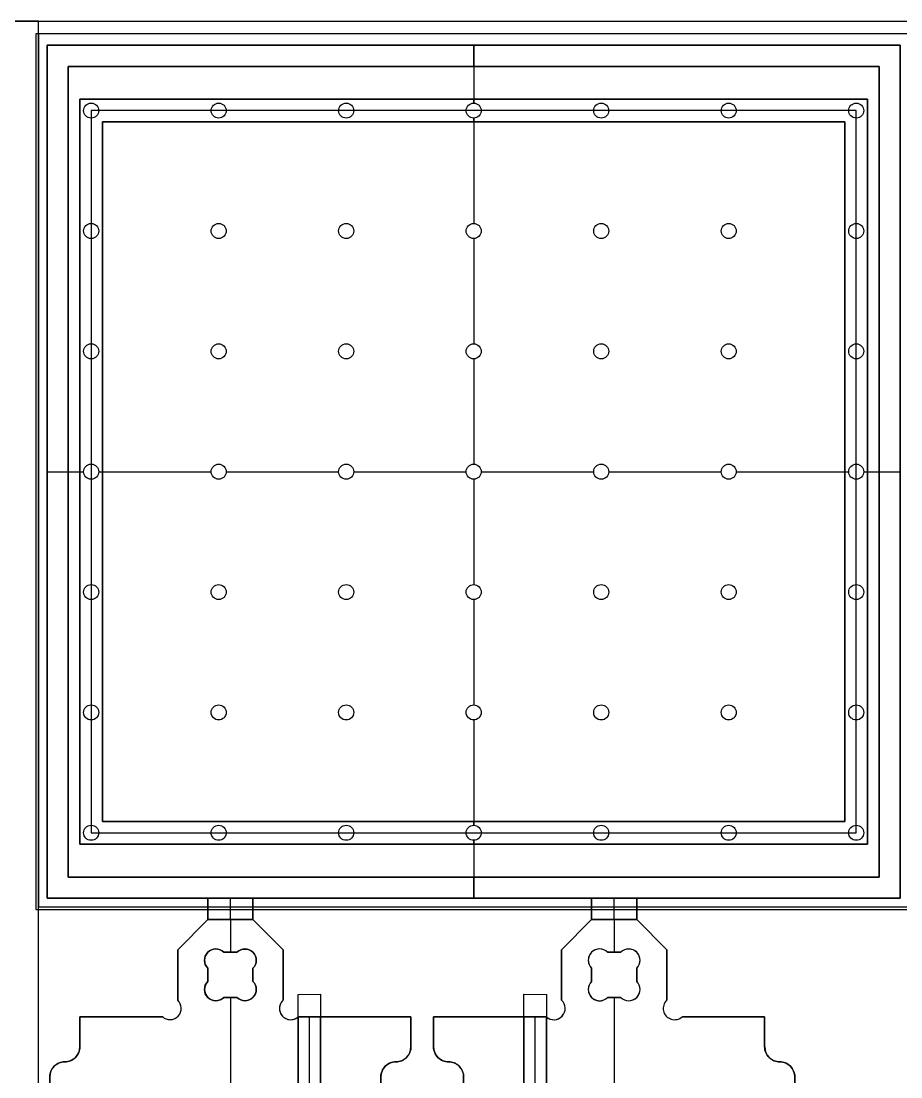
# Model space of a CAD drawing. Extents: x 0 to 96, y 0 to 48.
# Drawn here: x 71.71 to 86.32, y 30.46 to 48 of the extents above; entities that cross this region are included whole.
import ezdxf

# ---------------------------------------------------------------- set-up
doc = ezdxf.new("R2010")
doc.units = 0
doc.header["$MEASUREMENT"] = 0
for name, color, linetype in [('PECK_DRILLING', 100, 'CONTINUOUS'), ('POCKETS_10_MM', 5, 'CONTINUOUS'), ('PROFILE_-_INSIDE', 30, 'CONTINUOUS'), ('PROFILE_-_ON', 216, 'CONTINUOUS'), ('PROFILE_-_OUTSIDE', 18, 'CONTINUOUS'), ('STOCK_PERIMETER', 1, 'CONTINUOUS'), ('TABS', 51, 'CONTINUOUS')]:
    doc.layers.add(name, color=color, linetype=linetype)

msp = doc.modelspace()

# ---------------------------------------------------------------- linework, layer by layer
at = {"layer": 'PECK_DRILLING'}
for centre in [(72.875, 46.513), (74.993, 46.513), (77.111, 46.513), (79.229, 46.513), (81.347, 46.513), (83.465, 46.513), (85.583, 46.513), (72.875, 44.513), (74.993, 44.513), (77.111, 44.513), (79.229, 44.513), (81.347, 44.513), (83.465, 44.513), (85.583, 44.513), (72.875, 42.513), (74.993, 42.513), (77.111, 42.513), (79.229, 42.513), (81.347, 42.513), (83.465, 42.513), (85.583, 42.513), (72.875, 40.513), (74.993, 40.513), (77.111, 40.513), (79.229, 40.513), (81.347, 40.513), (83.465, 40.513), (85.583, 40.513), (72.875, 38.513), (74.993, 38.513), (77.111, 38.513), (79.229, 38.513), (81.347, 38.513), (83.465, 38.513), (85.583, 38.513), (72.875, 36.513), (74.993, 36.513), (77.111, 36.513), (79.229, 36.513), (81.347, 36.513), (83.465, 36.513), (85.583, 36.513), (72.875, 34.513), (74.993, 34.513), (77.111, 34.513), (79.229, 34.513), (81.347, 34.513), (83.465, 34.513), (85.583, 34.513)]:
    msp.add_circle(centre, 0.125, dxfattribs=at)
at = {"layer": 'POCKETS_10_MM'}
for points in [[(71.957, 33.241), (86.502, 33.241), (86.502, 47.786), (71.957, 47.786)], [(72, 33.284), (86.502, 33.284), (86.502, 47.786), (72, 47.786)], [(72.494, 33.778), (85.964, 33.778), (85.964, 47.248), (72.494, 47.248)], [(76.687, 16.834), (76.313, 16.836), (76.313, 31.828), (76.687, 31.832)], [(80.437, 16.836), (80.062, 16.832), (80.062, 31.832), (80.437, 31.828)]]:
    msp.add_lwpolyline(points, close=True, dxfattribs=at)
at = {"layer": 'PROFILE_-_INSIDE'}
for points in [[(74.812, 32.262, -1), (75.078, 32.527), (75.297, 32.527, -1), (75.562, 32.262), (75.562, 32.042, -1), (75.297, 31.777), (75.078, 31.777, -1), (74.812, 32.042)], [(81.937, 32.262, 1), (81.672, 32.527), (81.453, 32.527, 1), (81.187, 32.262), (81.187, 32.042, 1), (81.453, 31.777), (81.672, 31.777, 1), (81.937, 32.042)]]:
    msp.add_lwpolyline(points, format="xyb", close=True, dxfattribs=at)
at = {"layer": 'PROFILE_-_ON'}
msp.add_lwpolyline([(85.583, 34.513), (85.583, 46.513), (72.875, 46.513), (72.875, 34.513)], close=True, dxfattribs=at)
at = {"layer": 'PROFILE_-_OUTSIDE'}
for p, q in [((72.144, 33.428), (72.144, 47.598)), ((72.144, 47.598), (86.314, 47.598)), ((72.144, 47.598, 0.34), (72.144, 33.428, 0.34)), ((86.314, 47.598, 0.34), (72.144, 47.598, 0.34)), ((72.144, 47.598, 0.34), (72.144, 47.598)), ((79.229, 47.598), (79.229, 46.638)), ((79.229, 47.598), (79.229, 47.598, 0.34)), ((79.229, 47.248, 0.34), (79.229, 47.598, 0.34)), ((86.314, 47.598), (86.314, 33.428)), ((86.314, 33.428, 0.34), (86.314, 47.598, 0.34)), ((86.314, 47.598, 0.34), (86.314, 47.598)), ((72.494, 33.778, 0.34), (72.494, 47.248, 0.34)), ((72.494, 47.248, 0.34), (72.494, 47.248, 0.74)), ((72.494, 47.248, 0.34), (85.964, 47.248, 0.34)), ((72.494, 33.778, 0.74), (72.494, 47.248, 0.74)), ((72.494, 47.248, 0.74), (85.964, 47.248, 0.74)), ((72.494, 47.248, 0.54), (72.494, 33.778, 0.54)), ((85.964, 47.248, 0.54), (72.494, 47.248, 0.54)), ((79.229, 47.248, 0.74), (79.229, 47.248, 0.34)), ((79.229, 47.248, 0.74), (79.229, 46.701, 0.74)), ((85.964, 47.248, 0.34), (85.964, 47.248, 0.74)), ((85.964, 47.248, 0.34), (85.964, 33.778, 0.34)), ((85.964, 47.248, 0.74), (85.964, 33.778, 0.74)), ((85.964, 33.778, 0.54), (85.964, 47.248, 0.54)), ((85.77, 46.701, 0.34), (72.688, 46.701, 0.34)), ((72.688, 46.701, 0.34), (72.688, 46.701, 0.74)), ((72.688, 46.701, 0.34), (72.688, 34.326, 0.34)), ((85.77, 46.701, 0.74), (72.688, 46.701, 0.74)), ((72.688, 46.701, 0.74), (72.688, 34.326, 0.74)), ((72.688, 46.701, 0.54), (85.77, 46.701, 0.54)), ((72.688, 34.326, 0.54), (72.688, 46.701, 0.54)), ((79.229, 46.701, 0.74), (79.229, 46.701, 0.34)), ((79.229, 46.638, 0.34), (79.229, 46.701, 0.34)), ((85.77, 34.326, 0.34), (85.77, 46.701, 0.34)), ((85.77, 46.701, 0.34), (85.77, 46.701, 0.74)), ((85.77, 34.326, 0.74), (85.77, 46.701, 0.74)), ((85.77, 46.701, 0.54), (85.77, 34.326, 0.54)), ((72.75, 46.513), (72.75, 46.513, 0.34)), ((72.875, 46.638), (72.875, 46.638, 0.34)), ((73, 46.513), (73, 46.513, 0.34)), ((74.868, 46.513), (74.868, 46.513, 0.34)), ((74.993, 46.638), (74.993, 46.638, 0.34)), ((75.118, 46.513), (75.118, 46.513, 0.34)), ((76.986, 46.513), (76.986, 46.513, 0.34)), ((77.111, 46.638), (77.111, 46.638, 0.34)), ((77.236, 46.513), (77.236, 46.513, 0.34)), ((79.104, 46.513), (79.104, 46.513, 0.34)), ((79.229, 46.638), (79.229, 46.638, 0.34)), ((79.354, 46.513), (79.354, 46.513, 0.34)), ((81.222, 46.513), (81.222, 46.513, 0.34)), ((81.347, 46.638), (81.347, 46.638, 0.34)), ((81.472, 46.513), (81.472, 46.513, 0.34)), ((83.34, 46.513), (83.34, 46.513, 0.34)), ((83.465, 46.638), (83.465, 46.638, 0.34)), ((83.59, 46.513), (83.59, 46.513, 0.34)), ((85.458, 46.513), (85.458, 46.513, 0.34)), ((85.583, 46.638), (85.583, 46.638, 0.34)), ((85.708, 46.513), (85.708, 46.513, 0.34)), ((72.875, 46.388), (72.875, 46.388, 0.34)), ((73.063, 34.701, 0.34), (73.063, 46.326, 0.34)), ((73.063, 46.326, 0.34), (73.063, 46.326, 0.74)), ((73.063, 46.326, 0.34), (85.395, 46.326, 0.34)), ((73.063, 34.701, 0.74), (73.063, 46.326, 0.74)), ((73.063, 46.326, 0.74), (85.395, 46.326, 0.74)), ((73.063, 46.326, 0.54), (73.063, 34.701, 0.54)), ((85.395, 46.326, 0.54), (73.063, 46.326, 0.54)), ((74.993, 46.388), (74.993, 46.388, 0.34)), ((77.111, 46.388), (77.111, 46.388, 0.34)), ((79.229, 46.388), (79.229, 44.638)), ((79.229, 46.326, 0.34), (79.229, 46.388, 0.34)), ((79.229, 46.388), (79.229, 46.388, 0.34)), ((79.229, 46.326, 0.74), (79.229, 46.326, 0.34)), ((79.229, 46.326, 0.74), (79.229, 44.638, 0.74)), ((81.347, 46.388), (81.347, 46.388, 0.34)), ((83.465, 46.388), (83.465, 46.388, 0.34)), ((85.395, 46.326, 0.34), (85.395, 46.326, 0.74)), ((85.395, 46.326, 0.34), (85.395, 34.701, 0.34)), ((85.395, 46.326, 0.74), (85.395, 34.701, 0.74)), ((85.395, 34.701, 0.54), (85.395, 46.326, 0.54)), ((85.583, 46.388), (85.583, 46.388, 0.34)), ((72.875, 44.638), (72.875, 44.638, 0.34)), ((74.993, 44.638), (74.993, 44.638, 0.74)), ((77.111, 44.638), (77.111, 44.638, 0.74)), ((79.229, 44.638), (79.229, 44.638, 0.74)), ((81.347, 44.638), (81.347, 44.638, 0.74)), ((83.465, 44.638), (83.465, 44.638, 0.74)), ((85.583, 44.638), (85.583, 44.638, 0.34)), ((72.75, 44.513), (72.75, 44.513, 0.34)), ((72.875, 44.388), (72.875, 44.388, 0.34)), ((73, 44.513), (73, 44.513, 0.34)), ((74.868, 44.513), (74.868, 44.513, 0.74)), ((74.993, 44.388), (74.993, 44.388, 0.74)), ((75.118, 44.513), (75.118, 44.513, 0.74)), ((76.986, 44.513), (76.986, 44.513, 0.74)), ((77.111, 44.388), (77.111, 44.388, 0.74)), ((77.236, 44.513), (77.236, 44.513, 0.74)), ((79.104, 44.513), (79.104, 44.513, 0.74)), ((79.229, 44.388), (79.229, 42.638)), ((79.229, 44.388, 0.74), (79.229, 42.638, 0.74)), ((79.229, 44.388), (79.229, 44.388, 0.74)), ((79.354, 44.513), (79.354, 44.513, 0.74)), ((81.222, 44.513), (81.222, 44.513, 0.74)), ((81.347, 44.388), (81.347, 44.388, 0.74)), ((81.472, 44.513), (81.472, 44.513, 0.74)), ((83.34, 44.513), (83.34, 44.513, 0.74)), ((83.465, 44.388), (83.465, 44.388, 0.74)), ((83.59, 44.513), (83.59, 44.513, 0.74)), ((85.458, 44.513), (85.458, 44.513, 0.34)), ((85.583, 44.388), (85.583, 44.388, 0.34)), ((85.708, 44.513), (85.708, 44.513, 0.34)), ((72.875, 42.638), (72.875, 42.638, 0.34)), ((74.993, 42.638), (74.993, 42.638, 0.74)), ((77.111, 42.638), (77.111, 42.638, 0.74)), ((79.229, 42.638), (79.229, 42.638, 0.74)), ((81.347, 42.638), (81.347, 42.638, 0.74)), ((83.465, 42.638), (83.465, 42.638, 0.74)), ((85.583, 42.638), (85.583, 42.638, 0.34)), ((72.75, 42.513), (72.75, 42.513, 0.34)), ((73, 42.513), (73, 42.513, 0.34)), ((74.868, 42.513), (74.868, 42.513, 0.74)), ((75.118, 42.513), (75.118, 42.513, 0.74)), ((76.986, 42.513), (76.986, 42.513, 0.74)), ((77.236, 42.513), (77.236, 42.513, 0.74)), ((79.104, 42.513), (79.104, 42.513, 0.74)), ((79.354, 42.513), (79.354, 42.513, 0.74)), ((81.222, 42.513), (81.222, 42.513, 0.74)), ((81.472, 42.513), (81.472, 42.513, 0.74)), ((83.34, 42.513), (83.34, 42.513, 0.74)), ((83.59, 42.513), (83.59, 42.513, 0.74)), ((85.458, 42.513), (85.458, 42.513, 0.34)), ((85.708, 42.513), (85.708, 42.513, 0.34)), ((72.875, 42.388), (72.875, 42.388, 0.34)), ((74.993, 42.388), (74.993, 42.388, 0.74)), ((77.111, 42.388), (77.111, 42.388, 0.74)), ((79.229, 42.388), (79.229, 40.638)), ((79.229, 42.388, 0.74), (79.229, 40.638, 0.74)), ((79.229, 42.388), (79.229, 42.388, 0.74)), ((81.347, 42.388), (81.347, 42.388, 0.74)), ((83.465, 42.388), (83.465, 42.388, 0.74)), ((85.583, 42.388), (85.583, 42.388, 0.34)), ((72.875, 40.638), (72.875, 40.638, 0.34)), ((74.993, 40.638), (74.993, 40.638, 0.74)), ((77.111, 40.638), (77.111, 40.638, 0.74)), ((79.229, 40.638), (79.229, 40.638, 0.74)), ((81.347, 40.638), (81.347, 40.638, 0.74)), ((83.465, 40.638), (83.465, 40.638, 0.74)), ((85.583, 40.638), (85.583, 40.638, 0.34)), ((72.144, 40.513), (72.75, 40.513)), ((72.144, 40.513), (72.144, 40.513, 0.34)), ((72.144, 40.513, 0.34), (72.494, 40.513, 0.34)), ((72.494, 40.513, 0.74), (72.494, 40.513, 0.34)), ((72.494, 40.513, 0.74), (72.688, 40.513, 0.74)), ((72.688, 40.513, 0.74), (72.688, 40.513, 0.34)), ((72.688, 40.513, 0.34), (72.75, 40.513, 0.34)), ((72.75, 40.513), (72.75, 40.513, 0.34)), ((72.875, 40.388), (72.875, 40.388, 0.34)), ((73, 40.513), (74.868, 40.513)), ((73, 40.513, 0.34), (73.063, 40.513, 0.34)), ((73, 40.513), (73, 40.513, 0.34)), ((73.063, 40.513, 0.74), (73.063, 40.513, 0.34)), ((73.063, 40.513, 0.74), (74.868, 40.513, 0.74)), ((74.868, 40.513), (74.868, 40.513, 0.74)), ((74.993, 40.388), (74.993, 40.388, 0.74)), ((75.118, 40.513), (76.986, 40.513)), ((75.118, 40.513, 0.74), (76.986, 40.513, 0.74)), ((75.118, 40.513), (75.118, 40.513, 0.74)), ((76.986, 40.513), (76.986, 40.513, 0.74)), ((77.111, 40.388), (77.111, 40.388, 0.74)), ((77.236, 40.513), (79.104, 40.513)), ((77.236, 40.513, 0.74), (79.104, 40.513, 0.74)), ((77.236, 40.513), (77.236, 40.513, 0.74)), ((79.104, 40.513), (79.104, 40.513, 0.74)), ((79.229, 40.388), (79.229, 38.638)), ((79.229, 40.388, 0.74), (79.229, 38.638, 0.74)), ((79.229, 40.388), (79.229, 40.388, 0.74)), ((79.354, 40.513), (81.222, 40.513)), ((79.354, 40.513, 0.74), (81.222, 40.513, 0.74)), ((79.354, 40.513), (79.354, 40.513, 0.74)), ((81.222, 40.513), (81.222, 40.513, 0.74)), ((81.347, 40.388), (81.347, 40.388, 0.74)), ((81.472, 40.513), (83.34, 40.513)), ((81.472, 40.513, 0.74), (83.34, 40.513, 0.74)), ((81.472, 40.513), (81.472, 40.513, 0.74)), ((83.34, 40.513), (83.34, 40.513, 0.74)), ((83.465, 40.388), (83.465, 40.388, 0.74)), ((83.59, 40.513), (85.458, 40.513)), ((83.59, 40.513, 0.74), (85.395, 40.513, 0.74)), ((83.59, 40.513), (83.59, 40.513, 0.74)), ((85.395, 40.513, 0.74), (85.395, 40.513, 0.34)), ((85.395, 40.513, 0.34), (85.458, 40.513, 0.34)), ((85.458, 40.513), (85.458, 40.513, 0.34)), ((85.583, 40.388), (85.583, 40.388, 0.34)), ((85.708, 40.513), (86.314, 40.513)), ((85.708, 40.513, 0.34), (85.77, 40.513, 0.34)), ((85.708, 40.513), (85.708, 40.513, 0.34)), ((85.77, 40.513, 0.74), (85.964, 40.513, 0.74)), ((85.77, 40.513, 0.74), (85.77, 40.513, 0.34)), ((85.964, 40.513, 0.74), (85.964, 40.513, 0.34)), ((85.964, 40.513, 0.34), (86.314, 40.513, 0.34)), ((86.314, 40.513), (86.314, 40.513, 0.34)), ((72.875, 38.638), (72.875, 38.638, 0.34)), ((74.993, 38.638), (74.993, 38.638, 0.74)), ((77.111, 38.638), (77.111, 38.638, 0.74)), ((79.229, 38.638), (79.229, 38.638, 0.74)), ((81.347, 38.638), (81.347, 38.638, 0.74)), ((83.465, 38.638), (83.465, 38.638, 0.74)), ((85.583, 38.638), (85.583, 38.638, 0.34)), ((72.75, 38.513), (72.75, 38.513, 0.34)), ((73, 38.513), (73, 38.513, 0.34)), ((74.868, 38.513), (74.868, 38.513, 0.74)), ((75.118, 38.513), (75.118, 38.513, 0.74)), ((76.986, 38.513), (76.986, 38.513, 0.74)), ((77.236, 38.513), (77.236, 38.513, 0.74)), ((79.104, 38.513), (79.104, 38.513, 0.74)), ((79.354, 38.513), (79.354, 38.513, 0.74)), ((81.222, 38.513), (81.222, 38.513, 0.74)), ((81.472, 38.513), (81.472, 38.513, 0.74)), ((83.34, 38.513), (83.34, 38.513, 0.74)), ((83.59, 38.513), (83.59, 38.513, 0.74)), ((85.458, 38.513), (85.458, 38.513, 0.34)), ((85.708, 38.513), (85.708, 38.513, 0.34)), ((72.875, 38.388), (72.875, 38.388, 0.34)), ((74.993, 38.388), (74.993, 38.388, 0.74)), ((77.111, 38.388), (77.111, 38.388, 0.74)), ((79.229, 38.388), (79.229, 36.638)), ((79.229, 38.388, 0.74), (79.229, 36.638, 0.74)), ((79.229, 38.388), (79.229, 38.388, 0.74)), ((81.347, 38.388), (81.347, 38.388, 0.74)), ((83.465, 38.388), (83.465, 38.388, 0.74)), ((85.583, 38.388), (85.583, 38.388, 0.34)), ((72.75, 36.513), (72.75, 36.513, 0.34)), ((72.875, 36.638), (72.875, 36.638, 0.34)), ((73, 36.513), (73, 36.513, 0.34)), ((74.868, 36.513), (74.868, 36.513, 0.74)), ((74.993, 36.638), (74.993, 36.638, 0.74)), ((75.118, 36.513), (75.118, 36.513, 0.74)), ((76.986, 36.513), (76.986, 36.513, 0.74)), ((77.111, 36.638), (77.111, 36.638, 0.74)), ((77.236, 36.513), (77.236, 36.513, 0.74)), ((79.104, 36.513), (79.104, 36.513, 0.74)), ((79.229, 36.638), (79.229, 36.638, 0.74)), ((79.354, 36.513), (79.354, 36.513, 0.74)), ((81.222, 36.513), (81.222, 36.513, 0.74)), ((81.347, 36.638), (81.347, 36.638, 0.74)), ((81.472, 36.513), (81.472, 36.513, 0.74)), ((83.34, 36.513), (83.34, 36.513, 0.74)), ((83.465, 36.638), (83.465, 36.638, 0.74)), ((83.59, 36.513), (83.59, 36.513, 0.74)), ((85.458, 36.513), (85.458, 36.513, 0.34)), ((85.583, 36.638), (85.583, 36.638, 0.34)), ((85.708, 36.513), (85.708, 36.513, 0.34)), ((72.875, 36.388), (72.875, 36.388, 0.34)), ((74.993, 36.388), (74.993, 36.388, 0.74)), ((77.111, 36.388), (77.111, 36.388, 0.74)), ((79.229, 36.388), (79.229, 34.638)), ((79.229, 36.388, 0.74), (79.229, 34.701, 0.74)), ((79.229, 36.388), (79.229, 36.388, 0.74)), ((81.347, 36.388), (81.347, 36.388, 0.74)), ((83.465, 36.388), (83.465, 36.388, 0.74)), ((85.583, 36.388), (85.583, 36.388, 0.34)), ((72.875, 34.638), (72.875, 34.638, 0.34)), ((85.395, 34.701, 0.34), (73.063, 34.701, 0.34)), ((73.063, 34.701, 0.34), (73.063, 34.701, 0.74)), ((85.395, 34.701, 0.74), (73.063, 34.701, 0.74)), ((73.063, 34.701, 0.54), (85.395, 34.701, 0.54)), ((74.993, 34.638), (74.993, 34.638, 0.34)), ((77.111, 34.638), (77.111, 34.638, 0.34)), ((79.229, 34.701, 0.74), (79.229, 34.701, 0.34)), ((79.229, 34.638, 0.34), (79.229, 34.701, 0.34)), ((79.229, 34.638), (79.229, 34.638, 0.34)), ((81.347, 34.638), (81.347, 34.638, 0.34)), ((83.465, 34.638), (83.465, 34.638, 0.34)), ((85.395, 34.701, 0.74), (85.395, 34.701, 0.34)), ((85.583, 34.638), (85.583, 34.638, 0.34)), ((72.75, 34.513), (72.75, 34.513, 0.34)), ((72.875, 34.388), (72.875, 34.388, 0.34)), ((73, 34.513), (73, 34.513, 0.34)), ((74.868, 34.513), (74.868, 34.513, 0.34)), ((74.993, 34.388), (74.993, 34.388, 0.34)), ((75.118, 34.513), (75.118, 34.513, 0.34)), ((76.986, 34.513), (76.986, 34.513, 0.34)), ((77.111, 34.388), (77.111, 34.388, 0.34)), ((77.236, 34.513), (77.236, 34.513, 0.34)), ((79.104, 34.513), (79.104, 34.513, 0.34)), ((79.229, 34.388), (79.229, 33.428)), ((79.229, 34.326, 0.34), (79.229, 34.388, 0.34)), ((79.229, 34.388), (79.229, 34.388, 0.34)), ((79.354, 34.513), (79.354, 34.513, 0.34)), ((81.222, 34.513), (81.222, 34.513, 0.34)), ((81.347, 34.388), (81.347, 34.388, 0.34)), ((81.472, 34.513), (81.472, 34.513, 0.34)), ((83.34, 34.513), (83.34, 34.513, 0.34)), ((83.465, 34.388), (83.465, 34.388, 0.34)), ((83.59, 34.513), (83.59, 34.513, 0.34)), ((85.458, 34.513), (85.458, 34.513, 0.34)), ((85.583, 34.388), (85.583, 34.388, 0.34)), ((85.708, 34.513), (85.708, 34.513, 0.34)), ((72.688, 34.326, 0.34), (72.688, 34.326, 0.74)), ((72.688, 34.326, 0.34), (85.77, 34.326, 0.34)), ((72.688, 34.326, 0.74), (85.77, 34.326, 0.74)), ((85.77, 34.326, 0.54), (72.688, 34.326, 0.54)), ((79.229, 34.326, 0.74), (79.229, 33.778, 0.74)), ((79.229, 34.326, 0.74), (79.229, 34.326, 0.34)), ((85.77, 34.326, 0.74), (85.77, 34.326, 0.34)), ((72.494, 33.778, 0.74), (72.494, 33.778, 0.34)), ((85.964, 33.778, 0.34), (72.494, 33.778, 0.34)), ((85.964, 33.778, 0.74), (72.494, 33.778, 0.74)), ((72.494, 33.778, 0.54), (85.964, 33.778, 0.54)), ((79.229, 33.778, 0.74), (79.229, 33.778, 0.34)), ((79.229, 33.428, 0.34), (79.229, 33.778, 0.34)), ((85.964, 33.778, 0.34), (85.964, 33.778, 0.74)), ((86.314, 33.428), (72.144, 33.428)), ((72.144, 33.428), (72.144, 33.428, 0.34)), ((72.144, 33.428, 0.34), (86.314, 33.428, 0.34)), ((79.229, 33.428), (79.229, 33.428, 0.34)), ((86.314, 33.428, 0.34), (86.314, 33.428)), ((74.312, 32.57), (74.812, 33.07)), ((74.312, 32.57, 0.74), (74.812, 33.07, 0.74)), ((74.812, 33.07, 0.37), (74.312, 32.57, 0.37)), ((74.312, 32.57), (74.812, 33.07)), ((74.812, 33.07), (75.562, 33.07)), ((74.812, 33.07, 0.74), (74.812, 33.07)), ((74.812, 33.07, 0.74), (75.562, 33.07, 0.74)), ((75.562, 33.07, 0.37), (74.812, 33.07, 0.37)), ((74.812, 33.07), (75.562, 33.07)), ((75.187, 33.07), (75.187, 32.527)), ((75.187, 33.07, 0.74), (75.187, 32.527, 0.74)), ((75.187, 33.07), (75.187, 33.07, 0.74)), ((75.562, 33.07), (76.062, 32.57)), ((75.562, 33.07, 0.74), (75.562, 33.07)), ((75.562, 33.07, 0.74), (76.062, 32.57, 0.74)), ((76.062, 32.57, 0.37), (75.562, 33.07, 0.37)), ((75.562, 33.07), (76.062, 32.57)), ((80.687, 32.57), (81.187, 33.07)), ((80.687, 32.57, 0.74), (81.187, 33.07, 0.74)), ((81.187, 33.07, 0.37), (80.687, 32.57, 0.37)), ((81.187, 33.07), (80.687, 32.57)), ((81.187, 33.07), (81.937, 33.07)), ((81.187, 33.07, 0.74), (81.187, 33.07)), ((81.187, 33.07, 0.74), (81.937, 33.07, 0.74)), ((81.937, 33.07, 0.37), (81.187, 33.07, 0.37)), ((81.937, 33.07), (81.187, 33.07)), ((81.562, 33.07), (81.562, 32.527)), ((81.562, 33.07), (81.562, 33.07, 0.74)), ((81.562, 33.07, 0.74), (81.562, 32.527, 0.74)), ((81.937, 33.07), (82.437, 32.57)), ((81.937, 33.07, 0.74), (81.937, 33.07)), ((81.937, 33.07, 0.74), (82.437, 32.57, 0.74)), ((82.437, 32.57, 0.37), (81.937, 33.07, 0.37)), ((82.437, 32.57), (81.937, 33.07)), ((74.562, 32.82), (74.562, 32.82, 0.74)), ((75.812, 32.82), (75.812, 32.82, 0.74)), ((80.937, 32.82), (80.937, 32.82, 0.74)), ((82.187, 32.82), (82.187, 32.82, 0.74)), ((74.312, 31.732), (74.312, 32.57)), ((74.312, 31.732, 0.74), (74.312, 32.57, 0.74)), ((74.312, 32.57, 0.74), (74.312, 32.57)), ((74.312, 32.57, 0.37), (74.312, 31.732, 0.37)), ((74.312, 31.732), (74.312, 32.57)), ((74.812, 32.527), (74.812, 32.527, 0.74)), ((75.078, 32.527), (75.297, 32.527)), ((75.297, 32.527, 0.74), (75.078, 32.527, 0.74)), ((75.078, 32.527, 0.74), (75.078, 32.527)), ((75.297, 32.527, 0.5), (75.078, 32.527, 0.5)), ((75.187, 32.527), (75.187, 32.527, 0.74)), ((75.297, 32.527, 0.74), (75.297, 32.527)), ((75.562, 32.527), (75.562, 32.527, 0.74)), ((76.062, 32.57), (76.062, 31.732)), ((76.062, 32.57, 0.74), (76.062, 32.57)), ((76.062, 32.57, 0.74), (76.062, 31.732, 0.74)), ((76.062, 31.732, 0.37), (76.062, 32.57, 0.37)), ((76.062, 32.57), (76.062, 31.732)), ((80.687, 31.732), (80.687, 32.57)), ((80.687, 31.732, 0.74), (80.687, 32.57, 0.74)), ((80.687, 32.57, 0.74), (80.687, 32.57)), ((80.687, 32.57, 0.37), (80.687, 31.732, 0.37)), ((80.687, 32.57), (80.687, 31.732)), ((81.187, 32.527), (81.187, 32.527, 0.74)), ((81.453, 32.527), (81.672, 32.527)), ((81.672, 32.527, 0.74), (81.453, 32.527, 0.74)), ((81.453, 32.527, 0.74), (81.453, 32.527)), ((81.672, 32.527, 0.5), (81.453, 32.527, 0.5)), ((81.562, 32.527), (81.562, 32.527, 0.74)), ((81.672, 32.527, 0.74), (81.672, 32.527)), ((81.937, 32.527), (81.937, 32.527, 0.74)), ((82.437, 32.57), (82.437, 31.732)), ((82.437, 32.57, 0.74), (82.437, 32.57)), ((82.437, 32.57, 0.74), (82.437, 31.732, 0.74)), ((82.437, 31.732, 0.37), (82.437, 32.57, 0.37)), ((82.437, 31.732), (82.437, 32.57)), ((74.312, 32.151), (74.312, 32.151, 0.74)), ((74.812, 32.262), (74.812, 32.262, 0.74)), ((74.812, 32.042), (74.812, 32.262)), ((74.812, 32.262, 0.74), (74.812, 32.042, 0.74)), ((74.812, 32.262, 0.5), (74.812, 32.042, 0.5)), ((74.812, 32.152), (74.812, 32.152, 0.74)), ((75.562, 32.262), (75.562, 32.042)), ((75.562, 32.042, 0.74), (75.562, 32.262, 0.74)), ((75.562, 32.262, 0.74), (75.562, 32.262)), ((75.562, 32.042, 0.5), (75.562, 32.262, 0.5)), ((75.562, 32.152), (75.562, 32.152, 0.74)), ((76.062, 32.151), (76.062, 32.151, 0.74)), ((80.687, 32.151), (80.687, 32.151, 0.74)), ((81.187, 32.042), (81.187, 32.262)), ((81.187, 32.262, 0.5), (81.187, 32.042, 0.5)), ((81.187, 32.262, 0.74), (81.187, 32.042, 0.74)), ((81.187, 32.262, 0.74), (81.187, 32.262)), ((81.187, 32.152), (81.187, 32.152, 0.74)), ((81.937, 32.262), (81.937, 32.042)), ((81.937, 32.042, 0.74), (81.937, 32.262, 0.74)), ((81.937, 32.042, 0.5), (81.937, 32.262, 0.5)), ((81.937, 32.152), (81.937, 32.152, 0.74)), ((81.937, 32.262), (81.937, 32.262, 0.74)), ((82.437, 32.151), (82.437, 32.151, 0.74)), ((74.812, 32.042, 0.74), (74.812, 32.042)), ((75.562, 32.042, 0.74), (75.562, 32.042)), ((81.187, 32.042, 0.74), (81.187, 32.042)), ((81.937, 32.042, 0.74), (81.937, 32.042)), ((74.812, 31.777), (74.812, 31.777, 0.74)), ((75.297, 31.777), (75.078, 31.777)), ((75.078, 31.777, 0.74), (75.297, 31.777, 0.74)), ((75.078, 31.777, 0.74), (75.078, 31.777)), ((75.078, 31.777, 0.5), (75.297, 31.777, 0.5)), ((75.187, 31.777), (75.187, 16.887)), ((75.187, 31.777, 0.74), (75.187, 16.887, 0.74)), ((75.187, 31.777), (75.187, 31.777, 0.74)), ((75.297, 31.777, 0.74), (75.297, 31.777)), ((75.562, 31.777), (75.562, 31.777, 0.74)), ((81.187, 31.777), (81.187, 31.777, 0.74)), ((81.672, 31.777), (81.453, 31.777)), ((81.453, 31.777, 0.74), (81.672, 31.777, 0.74)), ((81.453, 31.777, 0.74), (81.453, 31.777)), ((81.453, 31.777, 0.5), (81.672, 31.777, 0.5)), ((81.562, 31.777), (81.562, 16.887)), ((81.562, 31.777), (81.562, 31.777, 0.74)), ((81.562, 31.777, 0.74), (81.562, 16.887, 0.74)), ((81.672, 31.777, 0.74), (81.672, 31.777)), ((81.937, 31.777), (81.937, 31.777, 0.74)), ((74.312, 31.732, 0.74), (74.312, 31.732)), ((76.062, 31.732, 0.74), (76.062, 31.732)), ((80.687, 31.732, 0.74), (80.687, 31.732)), ((82.437, 31.732, 0.74), (82.437, 31.732)), ((72.687, 31.457), (74.058, 31.457)), ((72.687, 31.457, 0.74), (72.687, 31.457)), ((72.687, 31.457, 0.74), (74.058, 31.457, 0.74)), ((74.058, 31.457, 0.37), (72.687, 31.457, 0.37)), ((72.687, 30.957), (72.687, 31.457)), ((72.687, 31.457), (74.058, 31.457)), ((73.373, 31.457), (73.373, 31.457, 0.74)), ((74.058, 31.457, 0.74), (74.058, 31.457)), ((74.323, 31.467), (74.323, 31.467, 0.74)), ((76.052, 31.467), (76.052, 31.467, 0.74)), ((76.313, 31.453, 0.74), (76.313, 31.453, 0.34)), ((76.313, 31.453, 0.74), (76.313, 17.211, 0.74)), ((76.313, 31.453, 0.34), (76.313, 17.211, 0.34)), ((76.313, 17.211, 0.54), (76.313, 31.453, 0.54)), ((76.317, 31.457), (78.187, 31.457)), ((76.687, 31.457, 0.34), (76.317, 31.457, 0.34)), ((76.317, 31.457, 0.34), (76.317, 31.457)), ((76.317, 31.457), (78.187, 31.457)), ((76.5, 17.207, 0.34), (76.5, 31.457, 0.34)), ((76.687, 31.457, 0.34), (76.687, 31.457, 0.74)), ((76.687, 17.207, 0.74), (76.687, 31.457, 0.74)), ((76.687, 31.457, 0.74), (78.187, 31.457, 0.74)), ((76.687, 17.207, 0.34), (76.687, 31.457, 0.34)), ((76.687, 31.457, 0.54), (76.687, 17.207, 0.54)), ((78.187, 31.457, 0.37), (76.687, 31.457, 0.37)), ((77.252, 31.457), (77.252, 31.457, 0.74)), ((78.187, 31.457), (78.187, 30.957)), ((78.187, 31.457, 0.74), (78.187, 31.457)), ((78.562, 31.457), (80.433, 31.457)), ((78.562, 31.457, 0.74), (78.562, 31.457)), ((78.562, 31.457, 0.74), (80.062, 31.457, 0.74)), ((80.062, 31.457, 0.37), (78.562, 31.457, 0.37)), ((80.433, 31.457), (78.562, 31.457)), ((78.562, 31.457), (78.562, 30.957)), ((79.498, 31.457), (79.498, 31.457, 0.74)), ((80.062, 31.457, 0.74), (80.062, 31.457, 0.34)), ((80.433, 31.457, 0.34), (80.062, 31.457, 0.34)), ((80.062, 31.457, 0.74), (80.062, 17.207, 0.74)), ((80.062, 31.457, 0.34), (80.062, 17.207, 0.34)), ((80.062, 17.207, 0.54), (80.062, 31.457, 0.54)), ((80.25, 17.207, 0.34), (80.25, 31.457, 0.34)), ((80.433, 31.457, 0.34), (80.433, 31.457)), ((80.437, 31.453, 0.34), (80.437, 31.453, 0.74)), ((80.437, 17.211, 0.74), (80.437, 31.453, 0.74)), ((80.437, 17.211, 0.34), (80.437, 31.453, 0.34)), ((80.437, 31.453, 0.54), (80.437, 17.211, 0.54)), ((80.698, 31.467), (80.698, 31.467, 0.74)), ((82.427, 31.467), (82.427, 31.467, 0.74)), ((82.692, 31.457), (84.062, 31.457)), ((82.692, 31.457, 0.74), (82.692, 31.457)), ((82.692, 31.457, 0.74), (84.062, 31.457, 0.74)), ((84.062, 31.457, 0.37), (82.692, 31.457, 0.37)), ((84.062, 31.457), (82.692, 31.457)), ((83.377, 31.457), (83.377, 31.457, 0.74)), ((84.062, 31.457, 0.74), (84.062, 31.457)), ((84.062, 30.957), (84.062, 31.457)), ((72.687, 30.957), (72.687, 30.957, 0.74)), ((78.187, 30.957), (78.187, 30.957, 0.74)), ((78.562, 30.957), (78.562, 30.957, 0.74)), ((84.062, 30.957), (84.062, 30.957, 0.74)), ((72.437, 30.707), (72.437, 30.707, 0.74)), ((77.937, 30.707), (77.937, 30.707, 0.74)), ((78.812, 30.707), (78.812, 30.707, 0.74)), ((84.313, 30.707), (84.313, 30.707, 0.74)), ((72.187, 30.457), (72.187, 30.457, 0.74)), ((72.187, 18.207), (72.187, 30.457)), ((77.687, 30.457), (77.687, 30.457, 0.74)), ((77.687, 30.457), (77.687, 18.207)), ((84.562, 30.457), (84.562, 30.457, 0.74)), ((84.562, 18.207), (84.562, 30.457))]:
    msp.add_line(p, q, dxfattribs=at)
msp.add_lwpolyline([(72.144, 33.428), (86.314, 33.428), (86.314, 47.598), (72.144, 47.598)], close=True, dxfattribs=at)
for points in [[(72.687, 17.207), (72.687, 17.707, 0.414214), (72.437, 17.957, -0.414214), (72.187, 18.207), (72.187, 30.457, -0.414214), (72.437, 30.707, 0.414214), (72.687, 30.957), (72.687, 31.457)], [(72.687, 17.207), (72.687, 17.707, 0.414214), (72.437, 17.957, -0.414214), (72.187, 18.207), (72.187, 30.457, -0.414214), (72.437, 30.707, 0.414214), (72.687, 30.957), (72.687, 31.457)], [(72.687, 31.457), (72.687, 30.957, -0.414214), (72.437, 30.707, 0.414214), (72.187, 30.457), (72.187, 18.207, 0.414214), (72.437, 17.957, -0.414214), (72.687, 17.707), (72.687, 17.207)], [(78.187, 31.457), (78.187, 30.957, -0.414214), (77.937, 30.707, 0.414214), (77.687, 30.457), (77.687, 18.207, 0.414214), (77.937, 17.957, -0.414214), (78.187, 17.707)], [(78.187, 31.457), (78.187, 30.957, -0.414214), (77.937, 30.707, 0.414214), (77.687, 30.457), (77.687, 18.207, 0.414214), (77.937, 17.957, -0.414214), (78.187, 17.707)], [(78.187, 17.707, 0.414214), (77.937, 17.957, -0.414214), (77.687, 18.207), (77.687, 30.457, -0.414214), (77.937, 30.707, 0.414214), (78.187, 30.957), (78.187, 31.457)], [(78.562, 17.707, -0.414214), (78.812, 17.957, 0.414214), (79.062, 18.207), (79.062, 30.457, 0.414214), (78.812, 30.707, -0.414214), (78.562, 30.957), (78.562, 31.457)], [(78.562, 17.707, -0.414214), (78.812, 17.957, 0.414214), (79.062, 18.207), (79.062, 30.457, 0.414214), (78.812, 30.707, -0.414214), (78.562, 30.957), (78.562, 31.457)], [(78.562, 31.457), (78.562, 30.957, 0.414214), (78.812, 30.707, -0.414214), (79.062, 30.457), (79.062, 18.207, -0.414214), (78.812, 17.957, 0.414214), (78.562, 17.707)], [(84.062, 31.457), (84.062, 30.957, 0.414214), (84.313, 30.707, -0.414214), (84.562, 30.457), (84.562, 18.207, -0.414214), (84.313, 17.957, 0.414214), (84.062, 17.707), (84.062, 17.207)], [(84.062, 31.457), (84.062, 30.957, 0.414214), (84.313, 30.707, -0.414214), (84.562, 30.457), (84.562, 18.207, -0.414214), (84.313, 17.957, 0.414214), (84.062, 17.707), (84.062, 17.207)], [(84.062, 17.207), (84.062, 17.707, -0.414214), (84.313, 17.957, 0.414214), (84.562, 18.207), (84.562, 30.457, 0.414214), (84.313, 30.707, -0.414214), (84.062, 30.957), (84.062, 31.457)]]:
    msp.add_lwpolyline(points, format="xyb", dxfattribs=at)
for centre in [(72.875, 46.513), (72.875, 46.513, 0.34), (74.993, 46.513), (74.993, 46.513, 0.34), (77.111, 46.513), (77.111, 46.513, 0.34), (79.229, 46.513), (79.229, 46.513, 0.34), (81.347, 46.513), (81.347, 46.513, 0.34), (83.465, 46.513), (83.465, 46.513, 0.34), (85.583, 46.513), (85.583, 46.513, 0.34), (72.875, 44.513), (72.875, 44.513, 0.34), (74.993, 44.513), (74.993, 44.513, 0.74), (74.993, 44.513, 0.5), (77.111, 44.513), (77.111, 44.513, 0.74), (77.111, 44.513, 0.5), (79.229, 44.513), (79.229, 44.513, 0.74), (79.229, 44.513, 0.5), (81.347, 44.513), (81.347, 44.513, 0.74), (81.347, 44.513, 0.5), (83.465, 44.513), (83.465, 44.513, 0.74), (83.465, 44.513, 0.5), (85.583, 44.513), (85.583, 44.513, 0.34), (72.875, 42.513), (72.875, 42.513, 0.34), (74.993, 42.513), (74.993, 42.513, 0.74), (74.993, 42.513, 0.5), (77.111, 42.513), (77.111, 42.513, 0.74), (77.111, 42.513, 0.5), (79.229, 42.513), (79.229, 42.513, 0.74), (79.229, 42.513, 0.5), (81.347, 42.513), (81.347, 42.513, 0.74), (81.347, 42.513, 0.5), (83.465, 42.513), (83.465, 42.513, 0.74), (83.465, 42.513, 0.5), (85.583, 42.513), (85.583, 42.513, 0.34), (72.875, 40.513), (72.875, 40.513, 0.34), (74.993, 40.513), (74.993, 40.513, 0.74), (74.993, 40.513, 0.5), (77.111, 40.513), (77.111, 40.513, 0.74), (77.111, 40.513, 0.5), (79.229, 40.513), (79.229, 40.513, 0.74), (79.229, 40.513, 0.5), (81.347, 40.513), (81.347, 40.513, 0.74), (81.347, 40.513, 0.5), (83.465, 40.513), (83.465, 40.513, 0.74), (83.465, 40.513, 0.5), (85.583, 40.513), (85.583, 40.513, 0.34), (72.875, 38.513), (72.875, 38.513, 0.34), (74.993, 38.513), (74.993, 38.513, 0.74), (74.993, 38.513, 0.5), (77.111, 38.513), (77.111, 38.513, 0.74), (77.111, 38.513, 0.5), (79.229, 38.513), (79.229, 38.513, 0.74), (79.229, 38.513, 0.5), (81.347, 38.513), (81.347, 38.513, 0.74), (81.347, 38.513, 0.5), (83.465, 38.513), (83.465, 38.513, 0.74), (83.465, 38.513, 0.5), (85.583, 38.513), (85.583, 38.513, 0.34), (72.875, 36.513), (72.875, 36.513, 0.34), (74.993, 36.513), (74.993, 36.513, 0.74), (74.993, 36.513, 0.5), (77.111, 36.513), (77.111, 36.513, 0.74), (77.111, 36.513, 0.5), (79.229, 36.513), (79.229, 36.513, 0.74), (79.229, 36.513, 0.5), (81.347, 36.513), (81.347, 36.513, 0.74), (81.347, 36.513, 0.5), (83.465, 36.513), (83.465, 36.513, 0.74), (83.465, 36.513, 0.5), (85.583, 36.513), (85.583, 36.513, 0.34), (72.875, 34.513), (72.875, 34.513, 0.34), (74.993, 34.513), (74.993, 34.513, 0.34), (77.111, 34.513), (77.111, 34.513, 0.34), (79.229, 34.513), (79.229, 34.513, 0.34), (81.347, 34.513), (81.347, 34.513, 0.34), (83.465, 34.513), (83.465, 34.513, 0.34), (85.583, 34.513), (85.583, 34.513, 0.34)]:
    msp.add_circle(centre, 0.125, dxfattribs=at)
for centre, radius, start, end in [((74.945, 32.394), 0.188, 45, 225), ((74.945, 32.394, 0.74), 0.188, 45, 225), ((74.945, 32.394, 0.5), 0.188, 45, 225), ((75.43, 32.394), 0.188, 315, 135), ((75.43, 32.394, 0.74), 0.188, 315, 135), ((75.43, 32.394, 0.5), 0.188, 315, 135), ((81.32, 32.394), 0.188, 45, 225), ((81.32, 32.394, 0.74), 0.188, 45, 225), ((81.32, 32.394, 0.5), 0.188, 45, 225), ((81.805, 32.394), 0.188, 315, 135), ((81.805, 32.394, 0.74), 0.188, 315, 135), ((81.805, 32.394, 0.5), 0.188, 315, 135), ((74.945, 31.91), 0.188, 135, 315), ((74.945, 31.91, 0.74), 0.187, 135, 315), ((74.945, 31.91, 0.5), 0.188, 135, 315), ((75.43, 31.91), 0.188, 225, 45), ((75.43, 31.91, 0.74), 0.188, 225, 45), ((75.43, 31.91, 0.5), 0.188, 225, 45), ((81.32, 31.91), 0.187, 135, 315), ((81.32, 31.91, 0.74), 0.188, 135, 315), ((81.32, 31.91, 0.5), 0.188, 135, 315), ((81.805, 31.91), 0.188, 225, 45), ((81.805, 31.91, 0.74), 0.188, 225, 45), ((81.805, 31.91, 0.5), 0.188, 225, 45), ((74.185, 31.595), 0.187, 227.2615, 47.2615), ((74.185, 31.595, 0.74), 0.187, 227.2615, 47.2615), ((74.185, 31.595, 0.37), 0.187, 227.2615, 47.2615), ((74.185, 31.595), 0.187, 227.2615, 47.2615), ((76.19, 31.595), 0.188, 132.7385, 312.7385), ((76.19, 31.595, 0.74), 0.188, 132.7385, 310.9125), ((76.19, 31.595, 0.37), 0.188, 132.7385, 310.9125), ((76.19, 31.595), 0.188, 132.7385, 312.7385), ((80.56, 31.595), 0.188, 227.2615, 47.2615), ((80.56, 31.595), 0.188, 227.2615, 47.2615), ((80.56, 31.595, 0.74), 0.188, 229.0875, 47.2615), ((80.56, 31.595, 0.37), 0.188, 229.0875, 47.2615), ((82.565, 31.595), 0.188, 132.7385, 312.7385), ((82.565, 31.595, 0.74), 0.188, 132.7385, 312.7385), ((82.565, 31.595, 0.37), 0.188, 132.7385, 312.7385), ((82.565, 31.595), 0.188, 132.7385, 312.7385), ((76.19, 31.595, 0.34), 0.188, 310.9125, 312.7385), ((80.56, 31.595, 0.34), 0.188, 227.2615, 229.0875), ((72.437, 30.957), 0.25, 270, 0), ((77.937, 30.957), 0.25, 270, 0), ((78.812, 30.957), 0.25, 180, 270), ((84.313, 30.957), 0.25, 180, 270), ((72.437, 30.457), 0.25, 90, 180), ((77.937, 30.457), 0.25, 90, 180), ((78.812, 30.457), 0.25, 360, 90), ((84.313, 30.457), 0.25, 360, 90)]:
    msp.add_arc(centre, radius, start, end, dxfattribs=at)
at = {"layer": 'STOCK_PERIMETER'}
for points in [[(0, 0), (0, 48), (96, 48), (96, 0)], [(48, 0), (72, 0), (72, 48), (48, 48)]]:
    msp.add_lwpolyline(points, close=True, dxfattribs=at)
at = {"layer": 'TABS'}
for p, q in [((75.562, 33.428), (74.812, 33.428)), ((74.812, 33.428), (74.812, 33.428, 0.15)), ((75.562, 33.428, 0.15), (74.812, 33.428, 0.15)), ((74.812, 33.428), (74.812, 33.07)), ((74.812, 33.428, 0.15), (74.812, 33.07, 0.15)), ((74.812, 33.07, 0.075), (74.812, 33.428, 0.075)), ((75.187, 33.07), (75.187, 33.428)), ((75.187, 33.07, 0.15), (75.187, 33.428, 0.15)), ((75.562, 33.07), (75.562, 33.428)), ((75.562, 33.07, 0.15), (75.562, 33.428, 0.15)), ((75.562, 33.428, 0.075), (75.562, 33.07, 0.075)), ((75.562, 33.428, 0.15), (75.562, 33.428)), ((81.187, 33.428), (81.187, 33.07)), ((81.187, 33.428, 0.15), (81.187, 33.07, 0.15)), ((81.187, 33.07, 0.075), (81.187, 33.428, 0.075)), ((81.937, 33.428), (81.187, 33.428)), ((81.187, 33.428), (81.187, 33.428, 0.15)), ((81.937, 33.428, 0.15), (81.187, 33.428, 0.15)), ((81.562, 33.07), (81.562, 33.428)), ((81.562, 33.07, 0.15), (81.562, 33.428, 0.15)), ((81.937, 33.07), (81.937, 33.428)), ((81.937, 33.07, 0.15), (81.937, 33.428, 0.15)), ((81.937, 33.428, 0.15), (81.937, 33.428)), ((81.937, 33.428, 0.075), (81.937, 33.07, 0.075)), ((74.812, 33.07), (75.562, 33.07)), ((74.812, 33.07, 0.15), (74.812, 33.07)), ((74.812, 33.07, 0.15), (75.562, 33.07, 0.15)), ((75.562, 33.07, 0.075), (74.812, 33.07, 0.075)), ((75.187, 33.07), (75.187, 33.07, 0.15)), ((75.562, 33.07, 0.15), (75.562, 33.07)), ((81.187, 33.07), (81.937, 33.07)), ((81.187, 33.07, 0.15), (81.187, 33.07)), ((81.187, 33.07, 0.15), (81.937, 33.07, 0.15)), ((81.937, 33.07, 0.075), (81.187, 33.07, 0.075)), ((81.562, 33.07), (81.562, 33.07, 0.15)), ((81.937, 33.07, 0.15), (81.937, 33.07))]:
    msp.add_line(p, q, dxfattribs=at)

doc.saveas('drawing.dxf')
